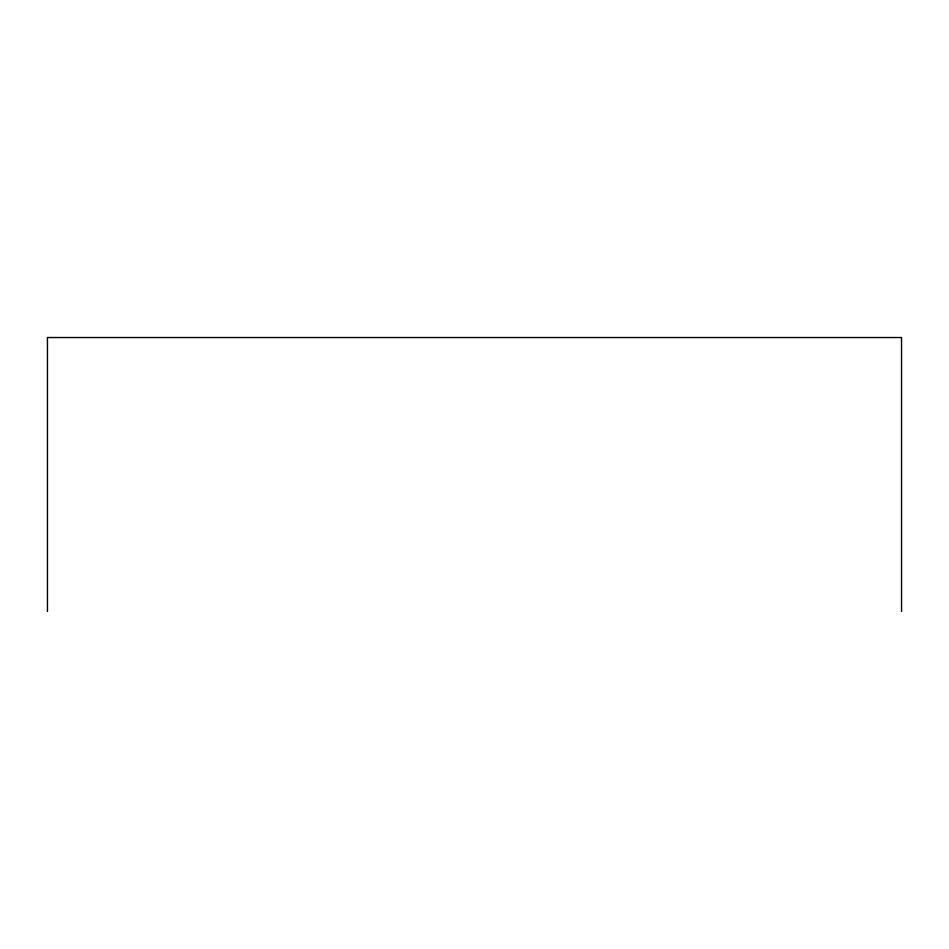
<?xml version="1.0" encoding="UTF-8"?>
<svg xmlns="http://www.w3.org/2000/svg" width="949" height="949" viewBox="0 0 949 949"><rect width="100%" height="100%" fill="white"/><g stroke="black" fill="none" stroke-linecap="round" stroke-linejoin="round"><path stroke-width="1.42" d="M901.55 611.464L901.55 337.536L47.45 337.536L47.45 611.464"/></g></svg>
